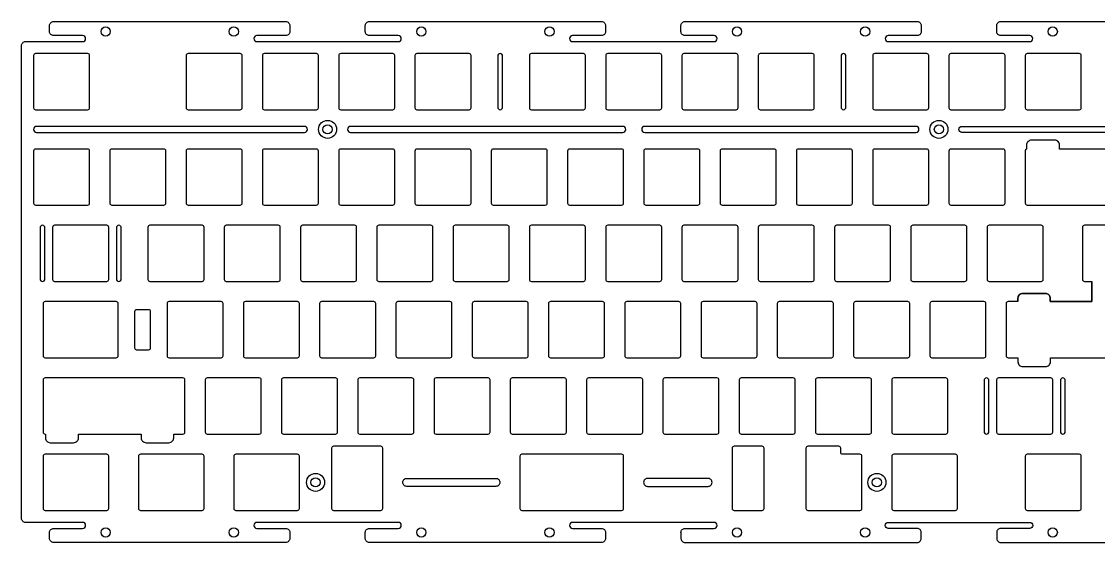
# Model space of a CAD drawing. Header units: millimetres. Extents: x 2128 to 2826, y 1699 to 2116.
# Drawn here: x 2396 to 2664.9, y 1698.8 to 1828.8 of the extents above; entities that cross this region are included whole.
import ezdxf

# ---------------------------------------------------------------- set-up
doc = ezdxf.new("R2010")
doc.units = ezdxf.units.MM

msp = doc.modelspace()

# ---------------------------------------------------------------- linework, layer by layer
at = {"color": 4, "linetype": 'Continuous', "lineweight": 25}
for p, q in [((2399.016, 1801.882), (2399.016, 1801.882)), ((2467.434, 1801.882), (2467.434, 1801.882)), ((2549.272, 1801.882), (2549.272, 1801.882)), ((2620.109, 1801.882), (2620.109, 1801.882)), ((2625.109, 1801.882), (2625.109, 1801.882)), ((2401.253, 1777.926), (2401.253, 1777.926)), ((2551.366, 1713.776), (2551.366, 1713.776))]:
    msp.add_line(p, q, dxfattribs=at)
for points in [[(2404.016, 1698.776, -0.4142136), (2403.016, 1699.776), (2403.016, 1701.276, -0.4142136), (2404.016, 1702.276), (2411.266, 1702.276, 0.4142136), (2412.016, 1703.026, 0.4142136), (2411.266, 1703.776), (2397.016, 1703.776, -0.4142136), (2396.016, 1704.776), (2396.016, 1822.788, -0.4142136), (2397.016, 1823.788), (2411.266, 1823.788, 0.4142136), (2412.016, 1824.538, 0.4142136), (2411.266, 1825.288), (2404.016, 1825.288, -0.4142136), (2403.016, 1826.288), (2403.016, 1827.788, -0.4142136), (2404.016, 1828.788), (2462.016, 1828.788, -0.4142136), (2463.016, 1827.788), (2463.016, 1826.288, -0.4142136), (2462.016, 1825.288), (2454.766, 1825.288, 0.4142136), (2454.016, 1824.538, 0.4142136), (2454.766, 1823.788), (2490.103, 1823.788, 0.4142136), (2490.853, 1824.538, 0.4142136), (2490.103, 1825.288), (2482.853, 1825.288, -0.4142136), (2481.853, 1826.288), (2481.853, 1827.788, -0.4142136), (2482.853, 1828.788), (2540.853, 1828.788, -0.4142136), (2541.853, 1827.788), (2541.853, 1826.288, -0.4142136), (2540.853, 1825.288), (2533.603, 1825.288, 0.4142136), (2532.853, 1824.538, 0.4142136), (2533.603, 1823.788), (2568.941, 1823.788, 0.4142136), (2569.691, 1824.538, 0.4142136), (2568.941, 1825.288), (2561.691, 1825.288, -0.4142136), (2560.691, 1826.288), (2560.691, 1827.788, -0.4142136), (2561.691, 1828.788), (2619.691, 1828.788, -0.4142136), (2620.691, 1827.788), (2620.691, 1826.288, -0.4142136), (2619.691, 1825.288), (2612.441, 1825.288, 0.4142136), (2611.691, 1824.538, 0.4142136), (2612.441, 1823.788), (2647.778, 1823.788, 0.4142136), (2648.528, 1824.538, 0.4142136), (2647.778, 1825.288), (2640.528, 1825.288, -0.4142136), (2639.528, 1826.288), (2639.528, 1827.788, -0.4142136), (2640.528, 1828.788), (2698.528, 1828.788, -0.4142136)], [(2675.385, 1777.926), (2661.453, 1777.926, 0.4142136), (2660.953, 1777.426), (2660.953, 1764.426, 0.4142136), (2661.453, 1763.926), (2663.283, 1763.926)], [(2644.836, 1758.876), (2644.836, 1759.708, -0.4142136), (2646.036, 1760.908), (2651.702, 1760.908, -0.4142136), (2652.902, 1759.708, 0.4142136), (2651.702, 1760.908), (2646.036, 1760.908, 0.4142136), (2644.836, 1759.708), (2644.836, 1758.876), (2642.403, 1758.876, 0.4142136), (2641.903, 1758.376), (2641.903, 1745.376, 0.4142136), (2642.403, 1744.876), (2644.836, 1744.876), (2644.836, 1743.859, 0.4142136), (2646.036, 1742.659), (2651.763, 1742.659, 0.4142136), (2652.963, 1743.859), (2652.963, 1744.876), (2668.744, 1744.876)], [(2560.691, 1701.276, -0.4142136), (2561.691, 1702.276), (2568.941, 1702.276, 0.4142136), (2569.691, 1703.026, 0.4142136), (2568.941, 1703.776), (2533.603, 1703.776, 0.4142136), (2532.853, 1703.026, 0.4142136), (2533.603, 1702.276), (2540.853, 1702.276, -0.4142136), (2541.853, 1701.276), (2541.853, 1699.776, -0.4142136), (2540.853, 1698.776), (2482.853, 1698.776, -0.4142136), (2481.853, 1699.776), (2481.853, 1701.276, -0.4142136), (2482.853, 1702.276), (2490.103, 1702.276, 0.4142136), (2490.853, 1703.026, 0.4142136), (2490.103, 1703.776), (2454.766, 1703.776, 0.4142136), (2454.016, 1703.026, 0.4142136), (2454.766, 1702.276), (2462.016, 1702.276, -0.4142136), (2463.016, 1701.276), (2463.016, 1699.776, -0.4142136), (2462.016, 1698.776), (2404.016, 1698.776)], [(2560.691, 1701.276), (2560.691, 1699.776, 0.4142136), (2561.691, 1698.776), (2619.691, 1698.776, 0.4142136), (2620.691, 1699.776), (2620.691, 1701.276, 0.4142136), (2619.691, 1702.276), (2612.441, 1702.276, -0.4142136), (2611.691, 1703.026, -0.4142136), (2612.441, 1703.776), (2647.778, 1703.776, -0.4142136), (2648.528, 1703.026, -0.4142136), (2647.778, 1702.276), (2640.528, 1702.276, 0.4142136), (2639.528, 1701.276), (2639.528, 1699.776, 0.4142136), (2640.528, 1698.776), (2698.528, 1698.776, 0.4142136)]]:
    msp.add_lwpolyline(points, format="xyb", dxfattribs=at)
for points in [[(2413.016, 1820.288, 0.4142136), (2412.516, 1820.788), (2399.516, 1820.788, 0.4142136), (2399.016, 1820.288), (2399.016, 1807.288, 0.4142136), (2399.516, 1806.788), (2412.516, 1806.788, 0.4142136), (2413.016, 1807.288)], [(2451.116, 1820.288, 0.4142136), (2450.616, 1820.788), (2437.616, 1820.788, 0.4142136), (2437.116, 1820.288), (2437.116, 1807.288, 0.4142136), (2437.616, 1806.788), (2450.616, 1806.788, 0.4142136), (2451.116, 1807.288)], [(2470.166, 1820.288, 0.4142136), (2469.666, 1820.788), (2456.666, 1820.788, 0.4142136), (2456.166, 1820.288), (2456.166, 1807.288, 0.4142136), (2456.666, 1806.788), (2469.666, 1806.788, 0.4142136), (2470.166, 1807.288)], [(2489.216, 1820.288, 0.4142136), (2488.716, 1820.788), (2475.716, 1820.788, 0.4142136), (2475.216, 1820.288), (2475.216, 1807.288, 0.4142136), (2475.716, 1806.788), (2488.716, 1806.788, 0.4142136), (2489.216, 1807.288)], [(2508.266, 1820.288, 0.4142136), (2507.766, 1820.788), (2494.766, 1820.788, 0.4142136), (2494.266, 1820.288), (2494.266, 1807.288, 0.4142136), (2494.766, 1806.788), (2507.766, 1806.788, 0.4142136), (2508.266, 1807.288)], [(2514.953, 1820.188), (2514.953, 1807.388, 0.4142136), (2515.553, 1806.788), (2515.553, 1806.788, 0.4142136), (2516.153, 1807.388), (2516.153, 1820.188, 0.4142136), (2515.553, 1820.788, 0.4142136)], [(2536.841, 1820.288, 0.4142136), (2536.341, 1820.788), (2523.341, 1820.788, 0.4142136), (2522.841, 1820.288), (2522.841, 1807.288, 0.4142136), (2523.341, 1806.788), (2536.341, 1806.788, 0.4142136), (2536.841, 1807.288)], [(2555.891, 1820.288, 0.4142136), (2555.391, 1820.788), (2542.391, 1820.788, 0.4142136), (2541.891, 1820.288), (2541.891, 1807.288, 0.4142136), (2542.391, 1806.788), (2555.391, 1806.788, 0.4142136), (2555.891, 1807.288)], [(2574.941, 1820.288, 0.4142136), (2574.441, 1820.788), (2561.441, 1820.788, 0.4142136), (2560.941, 1820.288), (2560.941, 1807.288, 0.4142136), (2561.441, 1806.788), (2574.441, 1806.788, 0.4142136), (2574.941, 1807.288)], [(2593.991, 1820.288, 0.4142136), (2593.491, 1820.788), (2580.491, 1820.788, 0.4142136), (2579.991, 1820.288), (2579.991, 1807.288, 0.4142136), (2580.491, 1806.788), (2593.491, 1806.788, 0.4142136), (2593.991, 1807.288)], [(2600.678, 1820.188), (2600.678, 1807.388, 0.4142136), (2601.278, 1806.788), (2601.278, 1806.788, 0.4142136), (2601.878, 1807.388), (2601.878, 1820.188, 0.4142136), (2601.278, 1820.788, 0.4142136)], [(2622.566, 1820.288, 0.4142136), (2622.066, 1820.788), (2609.066, 1820.788, 0.4142136), (2608.566, 1820.288), (2608.566, 1807.288, 0.4142136), (2609.066, 1806.788), (2622.066, 1806.788, 0.4142136), (2622.566, 1807.288)], [(2641.616, 1820.288, 0.4142136), (2641.116, 1820.788), (2628.116, 1820.788, 0.4142136), (2627.616, 1820.288), (2627.616, 1807.288, 0.4142136), (2628.116, 1806.788), (2641.116, 1806.788, 0.4142136), (2641.616, 1807.288)], [(2660.666, 1820.288, 0.4142136), (2660.166, 1820.788), (2647.166, 1820.788, 0.4142136), (2646.666, 1820.288), (2646.666, 1807.288, 0.4142136), (2647.166, 1806.788), (2660.166, 1806.788, 0.4142136), (2660.666, 1807.288)], [(2399.766, 1801.132), (2466.684, 1801.132, 0.4142136), (2467.434, 1801.882, 0.4142136), (2466.684, 1802.632), (2399.766, 1802.632, 0.4142136), (2399.016, 1801.882, 0.4142136)], [(2478.184, 1801.132), (2546.141, 1801.132, 0.4142136), (2546.891, 1801.882), (2546.891, 1801.882, 0.4142136), (2546.141, 1802.632), (2478.184, 1802.632, 0.4142136), (2477.434, 1801.882), (2477.434, 1801.882, 0.4142136)], [(2550.891, 1801.882), (2550.891, 1801.882, 0.4142136), (2551.641, 1801.132), (2619.359, 1801.132, 0.4142136), (2620.109, 1801.882, 0.4142136), (2619.359, 1802.632), (2551.641, 1802.632, 0.4142136)], [(2702.778, 1801.132), (2630.859, 1801.132, -0.4142136), (2630.109, 1801.882), (2630.109, 1801.882, -0.4142136), (2630.859, 1802.632), (2702.778, 1802.632, -0.4142136), (2703.528, 1801.882, -0.4142136)], [(2646.666, 1783.476, 0.4142167), (2647.166, 1782.976), (2679.216, 1782.976, 0.4142105), (2679.716, 1783.476), (2679.716, 1796.475, 0.4143678), (2679.215, 1796.975), (2679.051, 1796.975), (2679.051, 1797.971, 0.4142136), (2677.851, 1799.171), (2672.103, 1799.171, 0.4142136), (2670.903, 1797.971), (2670.903, 1796.975), (2655.242, 1796.975), (2655.242, 1797.971, 0.4142136), (2654.042, 1799.171), (2648.192, 1799.171, 0.4142136), (2646.992, 1797.971), (2646.992, 1796.975, 0.3137964), (2646.666, 1796.506)], [(2413.016, 1796.476, 0.4142136), (2412.516, 1796.976), (2399.516, 1796.976, 0.4142136), (2399.016, 1796.476), (2399.016, 1783.476, 0.4142136), (2399.516, 1782.976), (2412.516, 1782.976, 0.4142136), (2413.016, 1783.476)], [(2432.066, 1796.476, 0.4142136), (2431.566, 1796.976), (2418.566, 1796.976, 0.4142136), (2418.066, 1796.476), (2418.066, 1783.476, 0.4142136), (2418.566, 1782.976), (2431.566, 1782.976, 0.4142136), (2432.066, 1783.476)], [(2451.116, 1796.476, 0.4142136), (2450.616, 1796.976), (2437.616, 1796.976, 0.4142136), (2437.116, 1796.476), (2437.116, 1783.476, 0.4142136), (2437.616, 1782.976), (2450.616, 1782.976, 0.4142136), (2451.116, 1783.476)], [(2470.166, 1796.476, 0.4142136), (2469.666, 1796.976), (2456.666, 1796.976, 0.4142136), (2456.166, 1796.476), (2456.166, 1783.476, 0.4142136), (2456.666, 1782.976), (2469.666, 1782.976, 0.4142136), (2470.166, 1783.476)], [(2489.216, 1796.476, 0.4142136), (2488.716, 1796.976), (2475.716, 1796.976, 0.4142136), (2475.216, 1796.476), (2475.216, 1783.476, 0.4142136), (2475.716, 1782.976), (2488.716, 1782.976, 0.4142136), (2489.216, 1783.476)], [(2508.266, 1796.476, 0.4142136), (2507.766, 1796.976), (2494.766, 1796.976, 0.4142136), (2494.266, 1796.476), (2494.266, 1783.476, 0.4142136), (2494.766, 1782.976), (2507.766, 1782.976, 0.4142136), (2508.266, 1783.476)], [(2527.316, 1796.476, 0.4142136), (2526.816, 1796.976), (2513.816, 1796.976, 0.4142136), (2513.316, 1796.476), (2513.316, 1783.476, 0.4142136), (2513.816, 1782.976), (2526.816, 1782.976, 0.4142136), (2527.316, 1783.476)], [(2546.366, 1796.476, 0.4142136), (2545.866, 1796.976), (2532.866, 1796.976, 0.4142136), (2532.366, 1796.476), (2532.366, 1783.476, 0.4142136), (2532.866, 1782.976), (2545.866, 1782.976, 0.4142136), (2546.366, 1783.476)], [(2565.416, 1796.476, 0.4142136), (2564.916, 1796.976), (2551.916, 1796.976, 0.4142136), (2551.416, 1796.476), (2551.416, 1783.476, 0.4142136), (2551.916, 1782.976), (2564.916, 1782.976, 0.4142136), (2565.416, 1783.476)], [(2584.466, 1796.476, 0.4142136), (2583.966, 1796.976), (2570.966, 1796.976, 0.4142136), (2570.466, 1796.476), (2570.466, 1783.476, 0.4142136), (2570.966, 1782.976), (2583.966, 1782.976, 0.4142136), (2584.466, 1783.476)], [(2603.516, 1796.476, 0.4142136), (2603.016, 1796.976), (2590.016, 1796.976, 0.4142136), (2589.516, 1796.476), (2589.516, 1783.476, 0.4142136), (2590.016, 1782.976), (2603.016, 1782.976, 0.4142136), (2603.516, 1783.476)], [(2622.566, 1796.476, 0.4142136), (2622.066, 1796.976), (2609.066, 1796.976, 0.4142136), (2608.566, 1796.476), (2608.566, 1783.476, 0.4142136), (2609.066, 1782.976), (2622.066, 1782.976, 0.4142136), (2622.566, 1783.476)], [(2641.616, 1796.476, 0.4142136), (2641.116, 1796.976), (2628.116, 1796.976, 0.4142136), (2627.616, 1796.476), (2627.616, 1783.476, 0.4142136), (2628.116, 1782.976), (2641.116, 1782.976, 0.4142136), (2641.616, 1783.476)], [(2400.653, 1777.326), (2400.653, 1764.526, 0.4142136), (2401.253, 1763.926), (2401.253, 1763.926, 0.4142136), (2401.853, 1764.526), (2401.853, 1777.326, 0.4142136), (2401.253, 1777.926, 0.4142136)], [(2417.778, 1777.426, 0.4142136), (2417.278, 1777.926), (2404.278, 1777.926, 0.4142136), (2403.778, 1777.426), (2403.778, 1764.426, 0.4142136), (2404.278, 1763.926), (2417.278, 1763.926, 0.4142136), (2417.778, 1764.426)], [(2419.703, 1777.326), (2419.703, 1764.526, 0.4142136), (2420.303, 1763.926), (2420.303, 1763.926, 0.4142136), (2420.903, 1764.526), (2420.903, 1777.326, 0.4142136), (2420.303, 1777.926, 0.4142136)], [(2441.591, 1777.426, 0.4142136), (2441.091, 1777.926), (2428.091, 1777.926, 0.4142136), (2427.591, 1777.426), (2427.591, 1764.426, 0.4142136), (2428.091, 1763.926), (2441.091, 1763.926, 0.4142136), (2441.591, 1764.426)], [(2460.641, 1777.426, 0.4142136), (2460.141, 1777.926), (2447.141, 1777.926, 0.4142136), (2446.641, 1777.426), (2446.641, 1764.426, 0.4142136), (2447.141, 1763.926), (2460.141, 1763.926, 0.4142136), (2460.641, 1764.426)], [(2479.691, 1777.426, 0.4142136), (2479.191, 1777.926), (2466.191, 1777.926, 0.4142136), (2465.691, 1777.426), (2465.691, 1764.426, 0.4142136), (2466.191, 1763.926), (2479.191, 1763.926, 0.4142136), (2479.691, 1764.426)], [(2498.741, 1777.426, 0.4142136), (2498.241, 1777.926), (2485.241, 1777.926, 0.4142136), (2484.741, 1777.426), (2484.741, 1764.426, 0.4142136), (2485.241, 1763.926), (2498.241, 1763.926, 0.4142136), (2498.741, 1764.426)], [(2517.791, 1777.426, 0.4142136), (2517.291, 1777.926), (2504.291, 1777.926, 0.4142136), (2503.791, 1777.426), (2503.791, 1764.426, 0.4142136), (2504.291, 1763.926), (2517.291, 1763.926, 0.4142136), (2517.791, 1764.426)], [(2536.841, 1777.426, 0.4142136), (2536.341, 1777.926), (2523.341, 1777.926, 0.4142136), (2522.841, 1777.426), (2522.841, 1764.426, 0.4142136), (2523.341, 1763.926), (2536.341, 1763.926, 0.4142136), (2536.841, 1764.426)], [(2555.891, 1777.426, 0.4142136), (2555.391, 1777.926), (2542.391, 1777.926, 0.4142136), (2541.891, 1777.426), (2541.891, 1764.426, 0.4142136), (2542.391, 1763.926), (2555.391, 1763.926, 0.4142136), (2555.891, 1764.426)], [(2574.941, 1777.426, 0.4142136), (2574.441, 1777.926), (2561.441, 1777.926, 0.4142136), (2560.941, 1777.426), (2560.941, 1764.426, 0.4142136), (2561.441, 1763.926), (2574.441, 1763.926, 0.4142136), (2574.941, 1764.426)], [(2593.991, 1777.426, 0.4142136), (2593.491, 1777.926), (2580.491, 1777.926, 0.4142136), (2579.991, 1777.426), (2579.991, 1764.426, 0.4142136), (2580.491, 1763.926), (2593.491, 1763.926, 0.4142136), (2593.991, 1764.426)], [(2613.041, 1777.426, 0.4142136), (2612.541, 1777.926), (2599.541, 1777.926, 0.4142136), (2599.041, 1777.426), (2599.041, 1764.426, 0.4142136), (2599.541, 1763.926), (2612.541, 1763.926, 0.4142136), (2613.041, 1764.426)], [(2632.091, 1777.426, 0.4142136), (2631.591, 1777.926), (2618.591, 1777.926, 0.4142136), (2618.091, 1777.426), (2618.091, 1764.426, 0.4142136), (2618.591, 1763.926), (2631.591, 1763.926, 0.4142136), (2632.091, 1764.426)], [(2651.141, 1777.426, 0.4142136), (2650.641, 1777.926), (2637.641, 1777.926, 0.4142136), (2637.141, 1777.426), (2637.141, 1764.426, 0.4142136), (2637.641, 1763.926), (2650.641, 1763.926, 0.4142136), (2651.141, 1764.426)], [(2401.397, 1745.376, 0.4142136), (2401.897, 1744.876), (2419.659, 1744.876, 0.4142136), (2420.159, 1745.376), (2420.159, 1758.375, 0.4142136), (2419.659, 1758.875), (2401.897, 1758.875, 0.4142136), (2401.397, 1758.375)], [(2446.353, 1758.376, 0.4142136), (2445.853, 1758.876), (2432.853, 1758.876, 0.4142136), (2432.353, 1758.376), (2432.353, 1745.376, 0.4142136), (2432.853, 1744.876), (2445.853, 1744.876, 0.4142136), (2446.353, 1745.376)], [(2465.403, 1758.376, 0.4142136), (2464.903, 1758.876), (2451.903, 1758.876, 0.4142136), (2451.403, 1758.376), (2451.403, 1745.376, 0.4142136), (2451.903, 1744.876), (2464.903, 1744.876, 0.4142136), (2465.403, 1745.376)], [(2484.453, 1758.376, 0.4142136), (2483.953, 1758.876), (2470.953, 1758.876, 0.4142136), (2470.453, 1758.376), (2470.453, 1745.376, 0.4142136), (2470.953, 1744.876), (2483.953, 1744.876, 0.4142136), (2484.453, 1745.376)], [(2503.503, 1758.376, 0.4142136), (2503.003, 1758.876), (2490.003, 1758.876, 0.4142136), (2489.503, 1758.376), (2489.503, 1745.376, 0.4142136), (2490.003, 1744.876), (2503.003, 1744.876, 0.4142136), (2503.503, 1745.376)], [(2522.553, 1758.376, 0.4142136), (2522.053, 1758.876), (2509.053, 1758.876, 0.4142136), (2508.553, 1758.376), (2508.553, 1745.376, 0.4142136), (2509.053, 1744.876), (2522.053, 1744.876, 0.4142136), (2522.553, 1745.376)], [(2541.603, 1758.376, 0.4142136), (2541.103, 1758.876), (2528.103, 1758.876, 0.4142136), (2527.603, 1758.376), (2527.603, 1745.376, 0.4142136), (2528.103, 1744.876), (2541.103, 1744.876, 0.4142136), (2541.603, 1745.376)], [(2560.653, 1758.376, 0.4142136), (2560.153, 1758.876), (2547.153, 1758.876, 0.4142136), (2546.653, 1758.376), (2546.653, 1745.376, 0.4142136), (2547.153, 1744.876), (2560.153, 1744.876, 0.4142136), (2560.653, 1745.376)], [(2579.703, 1758.376, 0.4142136), (2579.203, 1758.876), (2566.203, 1758.876, 0.4142136), (2565.703, 1758.376), (2565.703, 1745.376, 0.4142136), (2566.203, 1744.876), (2579.203, 1744.876, 0.4142136), (2579.703, 1745.376)], [(2598.753, 1758.376, 0.4142136), (2598.253, 1758.876), (2585.253, 1758.876, 0.4142136), (2584.753, 1758.376), (2584.753, 1745.376, 0.4142136), (2585.253, 1744.876), (2598.253, 1744.876, 0.4142136), (2598.753, 1745.376)], [(2617.803, 1758.376, 0.4142136), (2617.303, 1758.876), (2604.303, 1758.876, 0.4142136), (2603.803, 1758.376), (2603.803, 1745.376, 0.4142136), (2604.303, 1744.876), (2617.303, 1744.876, 0.4142136), (2617.803, 1745.376)], [(2636.853, 1758.376, 0.4142136), (2636.353, 1758.876), (2623.353, 1758.876, 0.4142136), (2622.853, 1758.376), (2622.853, 1745.376, 0.4142136), (2623.353, 1744.876), (2636.353, 1744.876, 0.4142136), (2636.853, 1745.376)], [(2424.756, 1746.876), (2427.756, 1746.876, 0.4142136), (2428.256, 1747.376), (2428.256, 1756.376, 0.4142136), (2427.756, 1756.876), (2424.756, 1756.876, 0.4142136), (2424.256, 1756.376), (2424.256, 1747.376, 0.4142136)], [(2410.225, 1725.826), (2425.901, 1725.826), (2425.901, 1724.877, 0.4142136), (2427.101, 1723.677), (2432.815, 1723.677, 0.4142136), (2434.015, 1724.877), (2434.015, 1725.826), (2436.328, 1725.826, 0.4142136), (2436.828, 1726.326), (2436.828, 1739.326, 0.4142136), (2436.328, 1739.826), (2401.897, 1739.826, 0.4142136), (2401.397, 1739.326), (2401.397, 1726.326, 0.4142136), (2401.897, 1725.826), (2401.966, 1725.826), (2401.966, 1724.877, 0.4142136), (2403.166, 1723.677), (2409.025, 1723.677, 0.4142136), (2410.225, 1724.877)], [(2455.878, 1739.326, 0.4142136), (2455.378, 1739.826), (2442.378, 1739.826, 0.4142136), (2441.878, 1739.326), (2441.878, 1726.326, 0.4142136), (2442.378, 1725.826), (2455.378, 1725.826, 0.4142136), (2455.878, 1726.326)], [(2474.928, 1739.326, 0.4142136), (2474.428, 1739.826), (2461.428, 1739.826, 0.4142136), (2460.928, 1739.326), (2460.928, 1726.326, 0.4142136), (2461.428, 1725.826), (2474.428, 1725.826, 0.4142136), (2474.928, 1726.326)], [(2493.978, 1739.326, 0.4142136), (2493.478, 1739.826), (2480.478, 1739.826, 0.4142136), (2479.978, 1739.326), (2479.978, 1726.326, 0.4142136), (2480.478, 1725.826), (2493.478, 1725.826, 0.4142136), (2493.978, 1726.326)], [(2513.028, 1739.326, 0.4142136), (2512.528, 1739.826), (2499.528, 1739.826, 0.4142136), (2499.028, 1739.326), (2499.028, 1726.326, 0.4142136), (2499.528, 1725.826), (2512.528, 1725.826, 0.4142136), (2513.028, 1726.326)], [(2532.078, 1739.326, 0.4142136), (2531.578, 1739.826), (2518.578, 1739.826, 0.4142136), (2518.078, 1739.326), (2518.078, 1726.326, 0.4142136), (2518.578, 1725.826), (2531.578, 1725.826, 0.4142136), (2532.078, 1726.326)], [(2551.128, 1739.326, 0.4142136), (2550.628, 1739.826), (2537.628, 1739.826, 0.4142136), (2537.128, 1739.326), (2537.128, 1726.326, 0.4142136), (2537.628, 1725.826), (2550.628, 1725.826, 0.4142136), (2551.128, 1726.326)], [(2570.178, 1739.326, 0.4142136), (2569.678, 1739.826), (2556.678, 1739.826, 0.4142136), (2556.178, 1739.326), (2556.178, 1726.326, 0.4142136), (2556.678, 1725.826), (2569.678, 1725.826, 0.4142136), (2570.178, 1726.326)], [(2589.228, 1739.326, 0.4142136), (2588.728, 1739.826), (2575.728, 1739.826, 0.4142136), (2575.228, 1739.326), (2575.228, 1726.326, 0.4142136), (2575.728, 1725.826), (2588.728, 1725.826, 0.4142136), (2589.228, 1726.326)], [(2608.278, 1739.326, 0.4142136), (2607.778, 1739.826), (2594.778, 1739.826, 0.4142136), (2594.278, 1739.326), (2594.278, 1726.326, 0.4142136), (2594.778, 1725.826), (2607.778, 1725.826, 0.4142136), (2608.278, 1726.326)], [(2627.328, 1739.326, 0.4142136), (2626.828, 1739.826), (2613.828, 1739.826, 0.4142136), (2613.328, 1739.326), (2613.328, 1726.326, 0.4142136), (2613.828, 1725.826), (2626.828, 1725.826, 0.4142136), (2627.328, 1726.326)], [(2636.397, 1739.226), (2636.397, 1726.426, 0.4142136), (2636.997, 1725.826), (2636.997, 1725.826, 0.4142136), (2637.597, 1726.426), (2637.597, 1739.226, 0.4142136), (2636.997, 1739.826, 0.4142136)], [(2653.522, 1739.326, 0.4142136), (2653.022, 1739.826), (2640.022, 1739.826, 0.4142136), (2639.522, 1739.326), (2639.522, 1726.326, 0.4142136), (2640.022, 1725.826), (2653.022, 1725.826, 0.4142136), (2653.522, 1726.326)], [(2655.447, 1739.226), (2655.447, 1726.426, 0.4142136), (2656.047, 1725.826), (2656.047, 1725.826, 0.4142136), (2656.647, 1726.426), (2656.647, 1739.226, 0.4142136), (2656.047, 1739.826, 0.4142136)], [(2473.959, 1722.776, 0.4142136), (2473.459, 1722.276), (2473.459, 1707.276, 0.4142136), (2473.959, 1706.776), (2485.716, 1706.776, 0.4142136), (2486.216, 1707.276), (2486.216, 1722.276, 0.4142136), (2485.716, 1722.776)], [(2573.959, 1722.776, 0.4142136), (2573.459, 1722.276), (2573.459, 1707.276, 0.4142136), (2573.959, 1706.776), (2580.959, 1706.776, 0.4142136), (2581.459, 1707.276), (2581.459, 1722.276, 0.4142136), (2580.959, 1722.776)], [(2591.897, 1707.276, 0.4142136), (2592.397, 1706.776), (2605.397, 1706.776, 0.4142136), (2605.897, 1707.276), (2605.897, 1720.276, 0.4142136), (2605.397, 1720.776), (2601.072, 1720.776, -0.4142136), (2600.572, 1721.276), (2600.572, 1722.271, 0.4142136), (2600.072, 1722.771), (2592.397, 1722.771, 0.4142136), (2591.897, 1722.271)], [(2401.897, 1720.776, 0.4142136), (2401.397, 1720.276), (2401.397, 1707.276, 0.4142136), (2401.897, 1706.776), (2417.278, 1706.776, 0.4142136), (2417.778, 1707.276), (2417.778, 1720.276, 0.4142136), (2417.278, 1720.776)], [(2425.709, 1720.776, 0.4142136), (2425.209, 1720.276), (2425.209, 1707.276, 0.4142136), (2425.709, 1706.776), (2441.091, 1706.776, 0.4142136), (2441.591, 1707.276), (2441.591, 1720.276, 0.4142136), (2441.091, 1720.776)], [(2449.522, 1720.776, 0.4142136), (2449.022, 1720.276), (2449.022, 1707.276, 0.4142136), (2449.522, 1706.776), (2464.903, 1706.776, 0.4142136), (2465.403, 1707.276), (2465.403, 1720.276, 0.4142136), (2464.903, 1720.776)], [(2546.366, 1720.276, 0.4142136), (2545.866, 1720.776), (2520.959, 1720.776, 0.4142136), (2520.459, 1720.276), (2520.459, 1707.276, 0.4142136), (2520.959, 1706.776), (2545.866, 1706.776, 0.4142136), (2546.366, 1707.276)], [(2613.828, 1720.776, 0.4142136), (2613.328, 1720.276), (2613.328, 1707.276, 0.4142136), (2613.828, 1706.776), (2629.209, 1706.776, 0.4142136), (2629.709, 1707.276), (2629.709, 1720.276, 0.4142136), (2629.209, 1720.776)], [(2660.666, 1720.276, 0.4142136), (2660.166, 1720.776), (2647.166, 1720.776, 0.4142136), (2646.666, 1720.276), (2646.666, 1707.276, 0.4142136), (2647.166, 1706.776), (2660.166, 1706.776, 0.4142136), (2660.666, 1707.276)], [(2514.459, 1712.776), (2492.216, 1712.776, -0.4142136), (2491.216, 1713.776), (2491.216, 1713.776, -0.4142136), (2492.216, 1714.776), (2514.459, 1714.776, -0.4142136), (2515.459, 1713.776), (2515.459, 1713.776, -0.4142136)], [(2552.366, 1712.776), (2567.459, 1712.776, 0.4142136), (2568.459, 1713.776), (2568.459, 1713.776, 0.4142136), (2567.459, 1714.776), (2552.366, 1714.776, 0.4142136), (2551.366, 1713.776, 0.4142136)]]:
    msp.add_lwpolyline(points, format="xyb", close=True, dxfattribs=at)
msp.add_lwpolyline([(2663.283, 1763.926), (2663.283, 1758.876), (2652.902, 1758.876), (2652.902, 1759.708), (2652.902, 1758.876), (2663.283, 1758.876)], close=True, dxfattribs=at)
for centre in [(2417.016, 1826.288), (2449.016, 1826.288), (2495.853, 1826.288), (2527.853, 1826.288), (2574.691, 1826.288), (2606.691, 1826.288), (2653.528, 1826.288), (2417.016, 1701.276), (2449.016, 1701.276), (2495.853, 1701.276), (2527.853, 1701.276), (2574.691, 1701.276), (2606.691, 1701.276), (2653.528, 1701.276)]:
    msp.add_circle(centre, 1.15, dxfattribs=at)
for centre, radius in [((2472.434, 1801.882), 2.25), ((2472.434, 1801.882), 1.15), ((2625.109, 1801.882), 2.25), ((2625.109, 1801.882), 1.15), ((2469.431, 1713.776), 2.25), ((2609.613, 1713.776), 2.25), ((2469.431, 1713.776), 1.15), ((2609.613, 1713.776), 1.15)]:
    msp.add_circle(centre, radius)

doc.saveas('drawing.dxf')
